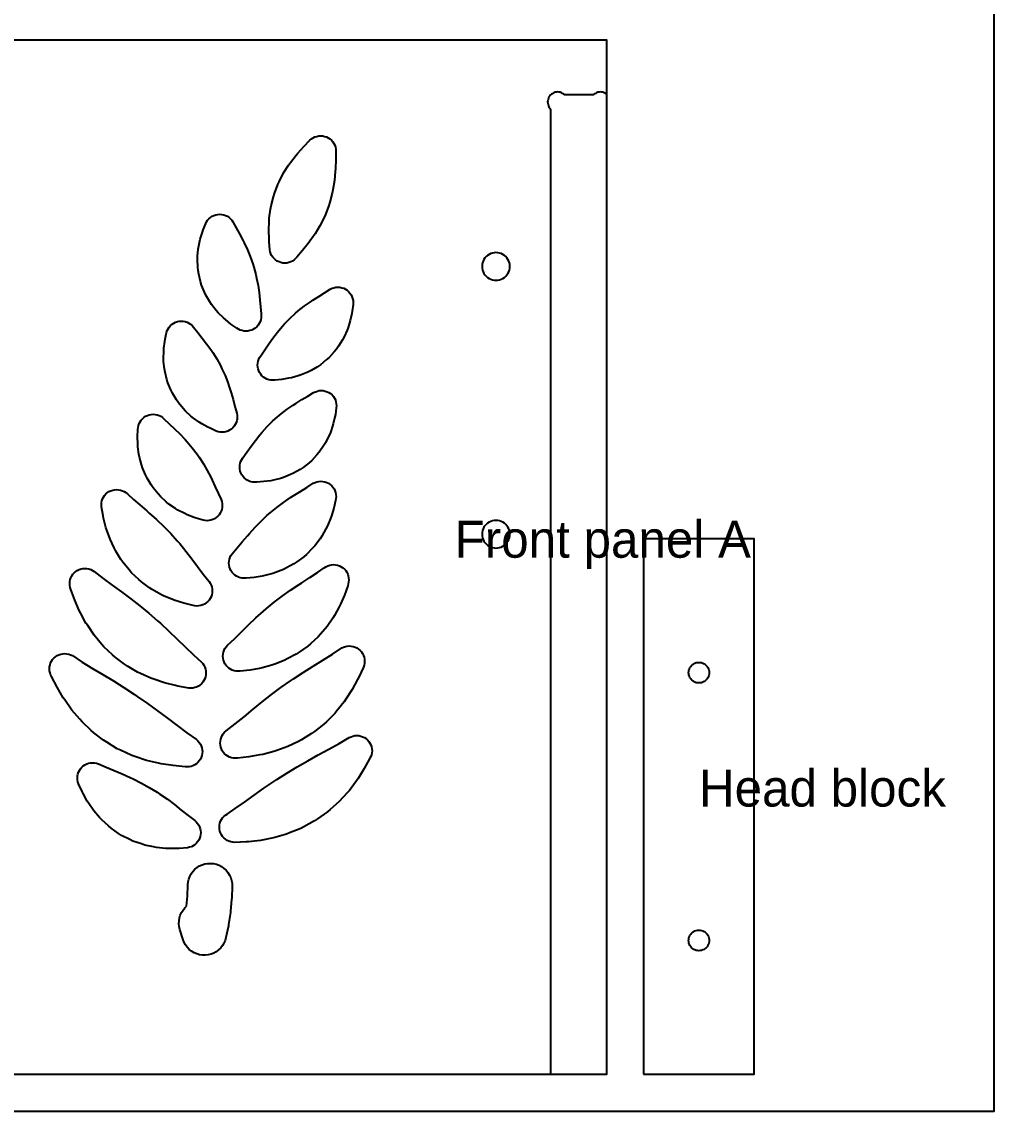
# Model space of a CAD drawing. Header units: inches. Extents: x 0 to 48, y 0 to 48.
# Drawn here: x 34.83 to 48, y 0 to 14.75 of the extents above; entities that cross this region are included whole.
import ezdxf

# ---------------------------------------------------------------- set-up
doc = ezdxf.new("R2010")
doc.units = ezdxf.units.IN
doc.header["$MEASUREMENT"] = 0
for name, color, linetype in [('CUT_INSIDE', 5, 'Continuous'), ('CUT_OUTSIDE', 1, 'Continuous'), ('LABEL', 3, 'Continuous'), ('POCKET_0.375', 4, 'Continuous'), ('POCKET_0.500', 4, 'Continuous'), ('SHEET', 8, 'Continuous')]:
    doc.layers.add(name, color=color, linetype=linetype)

msp = doc.modelspace()

# ---------------------------------------------------------------- linework, layer by layer
at = {"layer": 'CUT_INSIDE'}
for points in [[(38.999, 12.307), (38.984, 12.261), (38.94, 12.142), (38.884, 12.028), (38.863, 11.986), (38.799, 11.879), (38.775, 11.843), (38.705, 11.746), (38.63, 11.653), (38.554, 11.563), (38.536, 11.543), (38.515, 11.525), (38.493, 11.51), (38.469, 11.498), (38.443, 11.489), (38.417, 11.484), (38.39, 11.482), (38.363, 11.484), (38.337, 11.489), (38.311, 11.498), (38.287, 11.51), (38.264, 11.525), (38.244, 11.543), (38.226, 11.563), (38.211, 11.585), (38.199, 11.61), (38.191, 11.635), (38.185, 11.662), (38.177, 11.775), (38.175, 11.808), (38.171, 11.927), (38.176, 12.046), (38.179, 12.09), (38.195, 12.212), (38.204, 12.259), (38.234, 12.381), (38.25, 12.427), (38.294, 12.547), (38.315, 12.591), (38.372, 12.703), (38.441, 12.809), (38.465, 12.846), (38.541, 12.943), (38.567, 12.972), (38.646, 13.06), (38.729, 13.146), (38.749, 13.164), (38.772, 13.179), (38.796, 13.191), (38.821, 13.199), (38.848, 13.204), (38.875, 13.206), (38.902, 13.204), (38.928, 13.199), (38.954, 13.191), (38.978, 13.179), (39, 13.164), (39.021, 13.146), (39.038, 13.126), (39.053, 13.103), (39.065, 13.079), (39.074, 13.053), (39.079, 13.027), (39.081, 13), (39.079, 12.881), (39.075, 12.762), (39.072, 12.723), (39.061, 12.599), (39.04, 12.476), (39.031, 12.43)], [(37.942, 10.577), (37.917, 10.569), (37.89, 10.563), (37.863, 10.562), (37.836, 10.563), (37.81, 10.569), (37.784, 10.577), (37.76, 10.589), (37.738, 10.604), (37.659, 10.658), (37.585, 10.717), (37.557, 10.742), (37.487, 10.81), (37.459, 10.842), (37.397, 10.921), (37.372, 10.959), (37.321, 11.047), (37.3, 11.09), (37.262, 11.186), (37.246, 11.233), (37.224, 11.334), (37.215, 11.381), (37.212, 11.429), (37.205, 11.53), (37.208, 11.576), (37.216, 11.673), (37.224, 11.715), (37.243, 11.808), (37.272, 11.9), (37.283, 11.931), (37.317, 12.017), (37.329, 12.042), (37.344, 12.064), (37.362, 12.084), (37.382, 12.102), (37.405, 12.117), (37.429, 12.129), (37.455, 12.138), (37.481, 12.143), (37.508, 12.145), (37.535, 12.143), (37.561, 12.138), (37.587, 12.129), (37.611, 12.117), (37.634, 12.102), (37.654, 12.084), (37.672, 12.064), (37.687, 12.042), (37.73, 11.961), (37.775, 11.878), (37.82, 11.794), (37.839, 11.755), (37.883, 11.664), (37.922, 11.57), (37.955, 11.473), (37.971, 11.427), (37.997, 11.327), (38.007, 11.28), (38.026, 11.181), (38.04, 11.083), (38.05, 10.985), (38.059, 10.889), (38.068, 10.795), (38.07, 10.768), (38.068, 10.741), (38.063, 10.714), (38.054, 10.689), (38.042, 10.665), (38.027, 10.642), (38.009, 10.622), (37.989, 10.604), (37.966, 10.589)], [(39.057, 10.281), (38.988, 10.204), (38.951, 10.172), (38.872, 10.106), (38.832, 10.08), (38.745, 10.028), (38.703, 10.007), (38.611, 9.969), (38.571, 9.956), (38.478, 9.93), (38.44, 9.923), (38.348, 9.907), (38.253, 9.899), (38.226, 9.897), (38.199, 9.899), (38.173, 9.904), (38.147, 9.913), (38.123, 9.925), (38.101, 9.94), (38.08, 9.958), (38.063, 9.978), (38.048, 10), (38.036, 10.024), (38.027, 10.05), (38.022, 10.076), (38.02, 10.103), (38.022, 10.13), (38.027, 10.157), (38.036, 10.182), (38.048, 10.206), (38.063, 10.229), (38.117, 10.307), (38.172, 10.388), (38.228, 10.468), (38.289, 10.547), (38.354, 10.624), (38.386, 10.66), (38.458, 10.734), (38.535, 10.803), (38.571, 10.835), (38.651, 10.898), (38.733, 10.956), (38.769, 10.979), (38.849, 11.031), (38.928, 11.08), (39.005, 11.13), (39.029, 11.142), (39.055, 11.15), (39.081, 11.156), (39.108, 11.157), (39.135, 11.156), (39.162, 11.15), (39.187, 11.142), (39.212, 11.13), (39.234, 11.115), (39.254, 11.097), (39.272, 11.077), (39.287, 11.054), (39.299, 11.03), (39.308, 11.005), (39.313, 10.978), (39.315, 10.951), (39.313, 10.924), (39.301, 10.831), (39.295, 10.799), (39.275, 10.704), (39.246, 10.613), (39.232, 10.573), (39.191, 10.484), (39.171, 10.442), (39.116, 10.358), (39.089, 10.317)], [(37.618, 9.208), (37.592, 9.2), (37.566, 9.194), (37.539, 9.193), (37.512, 9.194), (37.486, 9.2), (37.46, 9.208), (37.376, 9.246), (37.347, 9.261), (37.263, 9.307), (37.231, 9.328), (37.15, 9.384), (37.118, 9.412), (37.043, 9.48), (37.013, 9.514), (36.947, 9.593), (36.92, 9.633), (36.867, 9.721), (36.845, 9.765), (36.806, 9.86), (36.79, 9.906), (36.766, 10.005), (36.757, 10.051), (36.747, 10.151), (36.745, 10.193), (36.748, 10.291), (36.75, 10.329), (36.763, 10.423), (36.769, 10.455), (36.788, 10.544), (36.797, 10.57), (36.809, 10.594), (36.824, 10.617), (36.842, 10.637), (36.862, 10.655), (36.884, 10.67), (36.908, 10.682), (36.934, 10.69), (36.96, 10.696), (36.987, 10.697), (37.014, 10.696), (37.041, 10.69), (37.066, 10.682), (37.091, 10.67), (37.113, 10.655), (37.133, 10.637), (37.151, 10.617), (37.209, 10.543), (37.269, 10.468), (37.329, 10.391), (37.386, 10.311), (37.412, 10.273), (37.467, 10.186), (37.516, 10.096), (37.538, 10.052), (37.581, 9.959), (37.618, 9.864), (37.633, 9.82), (37.663, 9.727), (37.689, 9.634), (37.713, 9.542), (37.738, 9.452), (37.743, 9.426), (37.745, 9.399), (37.743, 9.372), (37.738, 9.346), (37.73, 9.32), (37.718, 9.296), (37.703, 9.273), (37.685, 9.253), (37.665, 9.235), (37.642, 9.22)], [(38.824, 8.888), (38.754, 8.812), (38.717, 8.78), (38.636, 8.716), (38.596, 8.689), (38.507, 8.639), (38.466, 8.619), (38.373, 8.582), (38.332, 8.568), (38.238, 8.545), (38.201, 8.537), (38.107, 8.524), (38.011, 8.517), (37.984, 8.515), (37.958, 8.517), (37.931, 8.522), (37.906, 8.531), (37.881, 8.543), (37.859, 8.558), (37.839, 8.576), (37.821, 8.596), (37.806, 8.618), (37.794, 8.643), (37.785, 8.668), (37.78, 8.695), (37.778, 8.721), (37.78, 8.748), (37.785, 8.775), (37.794, 8.8), (37.806, 8.825), (37.821, 8.847), (37.876, 8.924), (37.932, 9.002), (37.99, 9.081), (38.051, 9.159), (38.082, 9.193), (38.15, 9.27), (38.223, 9.343), (38.26, 9.375), (38.338, 9.442), (38.419, 9.504), (38.503, 9.56), (38.538, 9.584), (38.62, 9.634), (38.701, 9.682), (38.78, 9.731), (38.804, 9.742), (38.83, 9.751), (38.856, 9.756), (38.883, 9.758), (38.91, 9.756), (38.936, 9.751), (38.962, 9.742), (38.986, 9.731), (39.009, 9.716), (39.029, 9.698), (39.047, 9.677), (39.062, 9.655), (39.074, 9.631), (39.082, 9.605), (39.087, 9.579), (39.089, 9.552), (39.087, 9.525), (39.074, 9.433), (39.067, 9.401), (39.046, 9.307), (39.016, 9.218), (39.002, 9.177), (38.959, 9.089), (38.939, 9.048), (38.913, 9.009), (38.856, 8.924)], [(37.414, 8.01), (37.389, 8.002), (37.362, 7.996), (37.335, 7.995), (37.308, 7.996), (37.282, 8.002), (37.19, 8.029), (37.159, 8.04), (37.067, 8.075), (37.033, 8.092), (36.941, 8.138), (36.906, 8.162), (36.819, 8.22), (36.784, 8.25), (36.705, 8.321), (36.673, 8.357), (36.605, 8.439), (36.578, 8.48), (36.524, 8.571), (36.502, 8.614), (36.462, 8.711), (36.447, 8.755), (36.422, 8.855), (36.413, 8.897), (36.4, 8.996), (36.398, 9.034), (36.395, 9.131), (36.4, 9.23), (36.402, 9.257), (36.407, 9.284), (36.416, 9.309), (36.428, 9.334), (36.443, 9.356), (36.46, 9.376), (36.481, 9.394), (36.503, 9.409), (36.527, 9.421), (36.553, 9.43), (36.579, 9.435), (36.606, 9.437), (36.633, 9.435), (36.66, 9.43), (36.685, 9.421), (36.709, 9.409), (36.732, 9.394), (36.752, 9.376), (36.822, 9.308), (36.894, 9.24), (36.966, 9.169), (37.037, 9.096), (37.067, 9.061), (37.136, 8.981), (37.2, 8.896), (37.228, 8.855), (37.286, 8.767), (37.339, 8.676), (37.386, 8.583), (37.405, 8.545), (37.446, 8.455), (37.486, 8.366), (37.526, 8.28), (37.535, 8.254), (37.54, 8.228), (37.542, 8.201), (37.54, 8.174), (37.535, 8.147), (37.526, 8.122), (37.514, 8.098), (37.499, 8.075), (37.481, 8.055), (37.461, 8.037), (37.438, 8.022)], [(37.302, 6.866), (37.278, 6.854), (37.253, 6.846), (37.226, 6.841), (37.199, 6.839), (37.172, 6.841), (37.146, 6.846), (37.022, 6.877), (36.902, 6.916), (36.866, 6.929), (36.747, 6.98), (36.709, 6.998), (36.594, 7.063), (36.556, 7.088), (36.447, 7.167), (36.411, 7.199), (36.313, 7.291), (36.281, 7.328), (36.196, 7.432), (36.169, 7.472), (36.098, 7.584), (36.078, 7.626), (36.022, 7.744), (35.979, 7.868), (35.966, 7.904), (35.935, 8.029), (35.929, 8.061), (35.906, 8.184), (35.904, 8.211), (35.906, 8.238), (35.911, 8.264), (35.92, 8.29), (35.932, 8.314), (35.947, 8.336), (35.965, 8.357), (35.985, 8.375), (36.007, 8.39), (36.032, 8.401), (36.057, 8.41), (36.084, 8.415), (36.111, 8.417), (36.138, 8.415), (36.164, 8.41), (36.19, 8.401), (36.214, 8.39), (36.236, 8.375), (36.256, 8.357), (36.34, 8.282), (36.424, 8.21), (36.521, 8.127), (36.553, 8.098), (36.653, 8.01), (36.75, 7.918), (36.843, 7.821), (36.933, 7.721), (36.965, 7.685), (37.05, 7.583), (37.13, 7.479), (37.208, 7.374), (37.285, 7.271), (37.363, 7.171), (37.378, 7.148), (37.39, 7.124), (37.399, 7.098), (37.404, 7.072), (37.406, 7.045), (37.404, 7.018), (37.399, 6.992), (37.39, 6.966), (37.378, 6.942), (37.363, 6.919), (37.345, 6.899), (37.325, 6.881)], [(38.765, 7.621), (38.683, 7.539), (38.646, 7.506), (38.553, 7.437), (38.513, 7.41), (38.412, 7.355), (38.371, 7.334), (38.265, 7.293), (38.225, 7.279), (38.118, 7.251), (38.081, 7.244), (37.975, 7.227), (37.866, 7.217), (37.839, 7.215), (37.812, 7.217), (37.785, 7.222), (37.76, 7.231), (37.736, 7.243), (37.713, 7.258), (37.693, 7.276), (37.675, 7.296), (37.66, 7.319), (37.648, 7.343), (37.64, 7.368), (37.634, 7.395), (37.633, 7.422), (37.634, 7.449), (37.64, 7.475), (37.648, 7.501), (37.66, 7.525), (37.675, 7.547), (37.744, 7.627), (37.812, 7.709), (37.882, 7.792), (37.911, 7.824), (37.987, 7.909), (38.067, 7.991), (38.152, 8.069), (38.189, 8.101), (38.279, 8.175), (38.371, 8.243), (38.467, 8.307), (38.502, 8.33), (38.594, 8.388), (38.686, 8.445), (38.775, 8.502), (38.799, 8.513), (38.824, 8.522), (38.851, 8.527), (38.878, 8.529), (38.905, 8.527), (38.931, 8.522), (38.957, 8.513), (38.981, 8.502), (39.003, 8.487), (39.024, 8.469), (39.041, 8.448), (39.056, 8.426), (39.068, 8.402), (39.077, 8.376), (39.082, 8.35), (39.084, 8.323), (39.082, 8.296), (39.077, 8.27), (39.052, 8.164), (39.02, 8.062), (39.008, 8.026), (38.966, 7.924), (38.947, 7.886), (38.891, 7.787), (38.866, 7.749), (38.797, 7.657)], [(38.736, 6.327), (38.7, 6.295), (38.585, 6.215), (38.545, 6.188), (38.422, 6.123), (38.381, 6.103), (38.253, 6.053), (38.212, 6.039), (38.082, 6.004), (38.045, 5.996), (37.916, 5.973), (37.784, 5.957), (37.757, 5.956), (37.73, 5.957), (37.703, 5.963), (37.678, 5.971), (37.654, 5.983), (37.631, 5.998), (37.611, 6.016), (37.593, 6.036), (37.578, 6.059), (37.566, 6.083), (37.558, 6.108), (37.552, 6.135), (37.551, 6.162), (37.552, 6.189), (37.558, 6.215), (37.566, 6.241), (37.578, 6.265), (37.593, 6.287), (37.611, 6.308), (37.707, 6.397), (37.802, 6.49), (37.898, 6.584), (37.997, 6.678), (38.099, 6.769), (38.136, 6.801), (38.243, 6.89), (38.354, 6.975), (38.467, 7.055), (38.582, 7.132), (38.618, 7.156), (38.73, 7.228), (38.832, 7.294), (38.924, 7.357), (38.947, 7.372), (38.971, 7.384), (38.997, 7.393), (39.023, 7.398), (39.05, 7.4), (39.077, 7.398), (39.103, 7.393), (39.129, 7.384), (39.153, 7.372), (39.176, 7.357), (39.196, 7.339), (39.214, 7.319), (39.229, 7.297), (39.241, 7.272), (39.249, 7.247), (39.254, 7.22), (39.256, 7.194), (39.254, 7.167), (39.249, 7.14), (39.241, 7.115), (39.196, 6.988), (39.143, 6.865), (39.127, 6.831), (39.062, 6.711), (39.039, 6.676), (38.961, 6.561), (38.871, 6.457), (38.839, 6.421)], [(37.194, 5.743), (37.168, 5.735), (37.142, 5.729), (37.115, 5.728), (37.088, 5.729), (36.941, 5.757), (36.908, 5.763), (36.76, 5.8), (36.616, 5.849), (36.575, 5.862), (36.434, 5.926), (36.393, 5.946), (36.257, 6.025), (36.217, 6.052), (36.09, 6.147), (36.053, 6.179), (35.939, 6.288), (35.907, 6.324), (35.807, 6.444), (35.719, 6.575), (35.695, 6.61), (35.622, 6.747), (35.605, 6.781), (35.544, 6.92), (35.491, 7.065), (35.482, 7.09), (35.477, 7.117), (35.475, 7.143), (35.477, 7.17), (35.482, 7.197), (35.491, 7.222), (35.503, 7.247), (35.518, 7.269), (35.536, 7.289), (35.556, 7.307), (35.578, 7.322), (35.603, 7.334), (35.628, 7.343), (35.655, 7.348), (35.682, 7.35), (35.708, 7.348), (35.735, 7.343), (35.761, 7.334), (35.785, 7.322), (35.807, 7.307), (35.927, 7.214), (36.05, 7.123), (36.175, 7.031), (36.301, 6.938), (36.425, 6.842), (36.547, 6.742), (36.666, 6.638), (36.703, 6.606), (36.818, 6.5), (36.93, 6.393), (37.04, 6.286), (37.15, 6.181), (37.261, 6.08), (37.278, 6.06), (37.293, 6.037), (37.305, 6.013), (37.314, 5.987), (37.319, 5.961), (37.321, 5.934), (37.319, 5.907), (37.314, 5.881), (37.305, 5.855), (37.293, 5.831), (37.278, 5.808), (37.261, 5.788), (37.24, 5.77), (37.218, 5.755)], [(37.145, 4.677), (37.12, 4.669), (37.093, 4.663), (37.066, 4.662), (37.039, 4.663), (36.875, 4.679), (36.715, 4.704), (36.677, 4.711), (36.516, 4.75), (36.359, 4.803), (36.316, 4.817), (36.164, 4.887), (36.12, 4.908), (35.976, 4.995), (35.935, 5.022), (35.801, 5.124), (35.764, 5.156), (35.643, 5.272), (35.612, 5.306), (35.505, 5.432), (35.409, 5.568), (35.388, 5.599), (35.304, 5.74), (35.229, 5.887), (35.217, 5.911), (35.208, 5.936), (35.203, 5.963), (35.201, 5.99), (35.203, 6.017), (35.208, 6.043), (35.217, 6.069), (35.229, 6.093), (35.244, 6.115), (35.262, 6.136), (35.282, 6.153), (35.304, 6.168), (35.329, 6.18), (35.354, 6.189), (35.381, 6.194), (35.407, 6.196), (35.434, 6.194), (35.461, 6.189), (35.486, 6.18), (35.511, 6.168), (35.646, 6.081), (35.785, 5.996), (35.926, 5.912), (36.068, 5.826), (36.21, 5.737), (36.351, 5.644), (36.391, 5.617), (36.53, 5.521), (36.665, 5.423), (36.798, 5.322), (36.929, 5.223), (37.06, 5.125), (37.192, 5.032), (37.212, 5.014), (37.23, 4.993), (37.245, 4.971), (37.257, 4.947), (37.266, 4.921), (37.271, 4.895), (37.273, 4.868), (37.271, 4.841), (37.266, 4.815), (37.257, 4.789), (37.245, 4.765), (37.23, 4.742), (37.212, 4.722), (37.192, 4.704), (37.17, 4.689)], [(38.917, 5.241), (38.793, 5.14), (38.752, 5.113), (38.617, 5.027), (38.574, 5.006), (38.432, 4.936), (38.282, 4.882), (38.241, 4.869), (38.09, 4.83), (38.052, 4.823), (37.901, 4.797), (37.747, 4.78), (37.72, 4.778), (37.693, 4.78), (37.667, 4.785), (37.641, 4.794), (37.617, 4.806), (37.595, 4.821), (37.574, 4.839), (37.556, 4.859), (37.541, 4.881), (37.53, 4.906), (37.521, 4.931), (37.516, 4.958), (37.514, 4.985), (37.516, 5.012), (37.521, 5.038), (37.53, 5.064), (37.541, 5.088), (37.556, 5.11), (37.574, 5.13), (37.595, 5.148), (37.717, 5.243), (37.838, 5.341), (37.959, 5.442), (38.082, 5.542), (38.208, 5.64), (38.336, 5.735), (38.468, 5.826), (38.508, 5.853), (38.64, 5.94), (38.773, 6.024), (38.905, 6.106), (39.034, 6.188), (39.16, 6.272), (39.184, 6.284), (39.21, 6.292), (39.236, 6.298), (39.263, 6.299), (39.29, 6.298), (39.317, 6.292), (39.342, 6.284), (39.366, 6.272), (39.389, 6.257), (39.409, 6.239), (39.427, 6.219), (39.442, 6.196), (39.454, 6.172), (39.463, 6.147), (39.468, 6.12), (39.47, 6.093), (39.468, 6.066), (39.463, 6.04), (39.454, 6.014), (39.39, 5.876), (39.376, 5.847), (39.302, 5.709), (39.217, 5.58), (39.194, 5.544), (39.096, 5.421), (39.066, 5.386), (38.954, 5.272)], [(44.14, 5.938), (44.138, 5.919), (44.135, 5.901), (44.129, 5.884), (44.121, 5.867), (44.111, 5.852), (44.099, 5.839), (44.085, 5.826), (44.07, 5.816), (44.053, 5.808), (44.036, 5.802), (44.018, 5.799), (44, 5.798), (43.981, 5.799), (43.963, 5.802), (43.946, 5.808), (43.93, 5.816), (43.914, 5.826), (43.901, 5.839), (43.889, 5.852), (43.878, 5.867), (43.87, 5.884), (43.864, 5.901), (43.861, 5.919), (43.86, 5.938), (43.861, 5.956), (43.864, 5.974), (43.87, 5.991), (43.878, 6.008), (43.889, 6.023), (43.901, 6.036), (43.914, 6.049), (43.93, 6.059), (43.946, 6.067), (43.963, 6.073), (43.981, 6.076), (44, 6.077), (44.018, 6.076), (44.036, 6.073), (44.053, 6.067), (44.07, 6.059), (44.085, 6.049), (44.099, 6.036), (44.111, 6.023), (44.121, 6.008), (44.129, 5.991), (44.135, 5.974), (44.138, 5.956)], [(38.968, 4.052), (38.834, 3.957), (38.793, 3.93), (38.649, 3.85), (38.605, 3.829), (38.454, 3.767), (38.41, 3.752), (38.255, 3.706), (38.213, 3.698), (38.058, 3.667), (37.899, 3.649), (37.866, 3.647), (37.71, 3.639), (37.683, 3.641), (37.656, 3.646), (37.631, 3.655), (37.607, 3.667), (37.584, 3.682), (37.564, 3.7), (37.546, 3.72), (37.531, 3.743), (37.519, 3.767), (37.511, 3.792), (37.505, 3.819), (37.504, 3.846), (37.505, 3.873), (37.511, 3.899), (37.519, 3.925), (37.531, 3.949), (37.546, 3.971), (37.564, 3.991), (37.584, 4.009), (37.607, 4.024), (37.716, 4.097), (37.843, 4.186), (37.973, 4.279), (38.105, 4.372), (38.239, 4.463), (38.279, 4.49), (38.418, 4.579), (38.558, 4.664), (38.7, 4.746), (38.843, 4.825), (38.985, 4.902), (39.125, 4.979), (39.261, 5.059), (39.286, 5.071), (39.311, 5.08), (39.338, 5.085), (39.364, 5.087), (39.391, 5.085), (39.418, 5.08), (39.443, 5.071), (39.468, 5.059), (39.49, 5.044), (39.51, 5.027), (39.528, 5.006), (39.543, 4.984), (39.555, 4.96), (39.564, 4.934), (39.569, 4.908), (39.571, 4.881), (39.569, 4.854), (39.564, 4.827), (39.555, 4.802), (39.543, 4.778), (39.466, 4.638), (39.382, 4.505), (39.361, 4.473), (39.264, 4.344), (39.236, 4.312), (39.125, 4.192), (39.004, 4.083)], [(37.123, 3.581), (37.098, 3.573), (37.071, 3.567), (36.959, 3.559), (36.926, 3.557), (36.81, 3.557), (36.772, 3.559), (36.653, 3.57), (36.611, 3.579), (36.492, 3.603), (36.449, 3.618), (36.332, 3.658), (36.289, 3.679), (36.178, 3.734), (36.138, 3.761), (36.036, 3.831), (36, 3.862), (35.91, 3.943), (35.88, 3.978), (35.802, 4.068), (35.734, 4.167), (35.713, 4.199), (35.657, 4.301), (35.642, 4.33), (35.594, 4.433), (35.586, 4.458), (35.58, 4.485), (35.579, 4.512), (35.58, 4.539), (35.586, 4.565), (35.594, 4.591), (35.606, 4.615), (35.621, 4.637), (35.639, 4.657), (35.659, 4.675), (35.682, 4.69), (35.706, 4.702), (35.731, 4.711), (35.758, 4.716), (35.785, 4.718), (35.812, 4.716), (35.838, 4.711), (35.864, 4.702), (35.969, 4.657), (36.076, 4.612), (36.185, 4.567), (36.294, 4.518), (36.335, 4.498), (36.446, 4.443), (36.553, 4.384), (36.658, 4.319), (36.698, 4.292), (36.798, 4.223), (36.894, 4.151), (36.987, 4.078), (37.079, 4.005), (37.17, 3.935), (37.19, 3.918), (37.208, 3.897), (37.223, 3.875), (37.235, 3.851), (37.244, 3.825), (37.249, 3.799), (37.251, 3.772), (37.249, 3.745), (37.244, 3.718), (37.235, 3.693), (37.223, 3.669), (37.208, 3.646), (37.19, 3.626), (37.17, 3.608), (37.148, 3.593)], [(37.058, 2.776), (37.071, 2.913), (37.075, 3.066), (37.079, 3.105), (37.088, 3.143), (37.102, 3.18), (37.12, 3.214), (37.143, 3.246), (37.17, 3.275), (37.2, 3.3), (37.234, 3.321), (37.269, 3.337), (37.307, 3.348), (37.346, 3.355), (37.385, 3.356), (37.424, 3.352), (37.462, 3.343), (37.499, 3.33), (37.533, 3.311), (37.565, 3.288), (37.594, 3.262), (37.619, 3.231), (37.64, 3.198), (37.656, 3.162), (37.667, 3.125), (37.674, 3.086), (37.675, 3.047), (37.67, 2.885), (37.669, 2.868), (37.654, 2.707), (37.652, 2.689), (37.628, 2.528), (37.625, 2.511), (37.592, 2.35), (37.581, 2.312), (37.565, 2.276), (37.545, 2.242), (37.521, 2.211), (37.493, 2.183), (37.461, 2.159), (37.427, 2.14), (37.39, 2.126), (37.352, 2.116), (37.312, 2.112), (37.273, 2.112), (37.234, 2.118), (37.196, 2.129), (37.16, 2.145), (37.126, 2.165), (37.095, 2.19), (37.068, 2.219), (37.045, 2.251), (37.026, 2.285), (37.011, 2.322), (36.968, 2.461), (36.959, 2.499), (36.955, 2.538), (36.956, 2.577), (36.962, 2.616), (36.973, 2.654), (36.989, 2.689), (37.01, 2.723), (37.034, 2.753)], [(44.14, 2.312), (44.138, 2.294), (44.135, 2.276), (44.129, 2.259), (44.121, 2.242), (44.111, 2.227), (44.099, 2.214), (44.085, 2.201), (44.07, 2.191), (44.053, 2.183), (44.036, 2.177), (44.018, 2.174), (44, 2.172), (43.981, 2.174), (43.963, 2.177), (43.946, 2.183), (43.93, 2.191), (43.914, 2.201), (43.901, 2.214), (43.889, 2.227), (43.878, 2.242), (43.87, 2.259), (43.864, 2.276), (43.861, 2.294), (43.86, 2.312), (43.861, 2.331), (43.864, 2.349), (43.87, 2.366), (43.878, 2.383), (43.889, 2.398), (43.901, 2.411), (43.914, 2.424), (43.93, 2.434), (43.946, 2.442), (43.963, 2.448), (43.981, 2.451), (44, 2.453), (44.018, 2.451), (44.036, 2.448), (44.053, 2.442), (44.07, 2.434), (44.085, 2.424), (44.099, 2.411), (44.111, 2.398), (44.121, 2.383), (44.129, 2.366), (44.135, 2.349), (44.138, 2.331)]]:
    msp.add_lwpolyline(points, close=True, dxfattribs=at)
at = {"layer": 'CUT_OUTSIDE'}
msp.add_lwpolyline([(2.75, 0.5), (42.75, 0.5), (42.75, 14.5), (11.75, 14.5)], dxfattribs=at)
msp.add_lwpolyline([(43.25, 0.5), (44.75, 0.5), (44.75, 7.75), (43.25, 7.75)], close=True, dxfattribs=at)
at = {"layer": 'POCKET_0.375'}
msp.add_lwpolyline([(42.746, 13.772), (42.732, 13.781), (42.716, 13.789), (42.699, 13.795), (42.682, 13.798), (42.664, 13.8), (42.647, 13.798), (42.629, 13.795), (42.613, 13.789), (42.597, 13.781), (42.582, 13.772), (42.569, 13.76), (42.181, 13.76), (42.167, 13.772), (42.153, 13.781), (42.137, 13.789), (42.12, 13.795), (42.103, 13.798), (42.085, 13.8), (42.068, 13.798), (42.05, 13.795), (42.033, 13.789), (42.018, 13.781), (42.003, 13.772), (41.99, 13.76), (41.978, 13.747), (41.968, 13.732), (41.96, 13.716), (41.955, 13.699), (41.951, 13.682), (41.95, 13.665), (41.951, 13.647), (41.955, 13.63), (41.96, 13.613), (41.968, 13.597), (41.978, 13.582), (41.99, 13.569), (41.99, 0.5), (42.75, 0.5), (42.75, 13.769)], close=True, dxfattribs=at)
at = {"layer": 'POCKET_0.500'}
for points in [[(41.062, 11.438), (41.064, 11.413), (41.069, 11.389), (41.076, 11.366), (41.087, 11.344), (41.101, 11.323), (41.117, 11.305), (41.136, 11.289), (41.156, 11.275), (41.178, 11.264), (41.201, 11.256), (41.225, 11.252), (41.25, 11.25), (41.274, 11.252), (41.298, 11.256), (41.321, 11.264), (41.343, 11.275), (41.364, 11.289), (41.382, 11.305), (41.398, 11.323), (41.412, 11.344), (41.423, 11.366), (41.431, 11.389), (41.436, 11.413), (41.437, 11.438), (41.436, 11.462), (41.431, 11.486), (41.423, 11.509), (41.412, 11.531), (41.398, 11.552), (41.382, 11.57), (41.364, 11.586), (41.343, 11.6), (41.321, 11.611), (41.298, 11.619), (41.274, 11.623), (41.25, 11.625), (41.225, 11.623), (41.201, 11.619), (41.178, 11.611), (41.156, 11.6), (41.136, 11.586), (41.117, 11.57), (41.101, 11.552), (41.087, 11.531), (41.076, 11.509), (41.069, 11.486), (41.064, 11.462)], [(41.062, 7.812), (41.064, 7.788), (41.069, 7.764), (41.076, 7.741), (41.087, 7.719), (41.101, 7.698), (41.117, 7.68), (41.136, 7.664), (41.156, 7.65), (41.178, 7.639), (41.201, 7.631), (41.225, 7.627), (41.25, 7.625), (41.274, 7.627), (41.298, 7.631), (41.321, 7.639), (41.343, 7.65), (41.364, 7.664), (41.382, 7.68), (41.398, 7.698), (41.412, 7.719), (41.423, 7.741), (41.431, 7.764), (41.436, 7.788), (41.437, 7.812), (41.436, 7.837), (41.431, 7.861), (41.423, 7.884), (41.412, 7.906), (41.398, 7.927), (41.382, 7.945), (41.364, 7.961), (41.343, 7.975), (41.321, 7.986), (41.298, 7.994), (41.274, 7.998), (41.25, 8), (41.225, 7.998), (41.201, 7.994), (41.178, 7.986), (41.156, 7.975), (41.136, 7.961), (41.117, 7.945), (41.101, 7.927), (41.087, 7.906), (41.076, 7.884), (41.069, 7.861), (41.064, 7.837)]]:
    msp.add_lwpolyline(points, close=True, dxfattribs=at)
at = {"layer": 'SHEET'}
msp.add_lwpolyline([(0, 0), (48, 0), (48, 48), (0, 48)], close=True, dxfattribs=at)

# ---------------------------------------------------------------- texts
at = {"layer": 'LABEL'}
for s, p in [('Front panel A', (40.69, 7.494)), ('Head block', (44, 4.125))]:
    msp.add_text(s, height=0.5, dxfattribs=at).set_placement(p)

doc.saveas('drawing.dxf')
